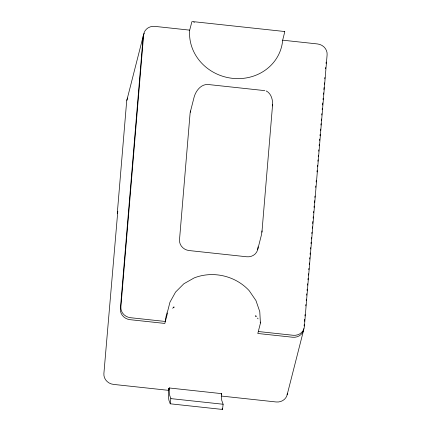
<?xml version="1.0" encoding="UTF-8"?>
<svg xmlns="http://www.w3.org/2000/svg" width="431" height="431" viewBox="0 0 431 431"><rect width="100%" height="100%" fill="white"/><g stroke="black" fill="none" stroke-linecap="round" stroke-linejoin="round"><path stroke-width="0.65" d="M272.489 105.945C273.055 100.466 271.53 93.549 266.153 90.93M284.789 31.705L282.671 40.185A46.839 43.245 14.3 0 1 232.573 78.345A46.839 43.245 14.3 0 1 189.694 30.138L154.896 26.383A10.533 9.724 14.3 0 0 143.625 34.959L120.885 306.872A10.533 9.724 14.3 0 0 130.528 317.712L165.326 321.472A46.839 43.245 14.3 0 1 167.848 310.471L169.949 302.212L175.568 292.067L183.848 283.776L194.165 277.925C213.016 270.496 235.579 275.792 249.237 290.736L255.955 300.558L259.78 311.661L260.41 323.261L257.808 333.481L292.606 337.241A10.533 9.724 14.3 0 0 303.871 328.659M257.733 249.447L261.482 234.733L262.032 230.871M127.732 98.02A10.533 9.724 14.3 0 0 126.628 101.651L117.286 213.329L117.787 211.368L103.887 373.558A10.533 9.724 14.3 0 0 113.531 384.404L168.677 390.362L168.85 388.358M258.04 246.85L257.927 248.186A10.533 9.724 14.3 0 1 246.661 256.768L189.155 250.556A10.533 9.724 14.3 0 1 179.511 239.717L190.071 113.472A10.533 9.724 14.3 0 1 190.637 110.999M261.929 232.185L272.591 104.647M304.097 325.981L304.211 324.64M304.491 321.289L304.658 319.279M304.938 315.934L305.051 314.592M305.778 305.886L305.891 304.55M306.225 300.531L306.339 299.189M306.673 295.17L306.786 293.834M307.066 290.483L307.179 289.142M307.513 285.128L307.626 283.787M307.96 279.767L308.073 278.426M308.354 275.08L308.467 273.739M308.801 269.72L308.914 268.384M309.248 264.365L309.361 263.023M309.7 259.004L309.808 257.668M310.088 254.317L310.201 252.981M310.541 248.962L310.649 247.62M310.988 243.601L311.096 242.265M311.376 238.914L311.489 237.573M311.828 233.559L311.936 232.217M312.276 228.198L312.389 226.857M312.669 223.511L312.836 221.502M313.116 218.151L313.229 216.815M313.563 212.795L313.676 211.454M314.01 207.435L314.124 206.099M314.404 202.748L314.571 200.738M314.851 197.393L314.964 196.051M315.691 187.345L315.804 186.003M316.138 181.99L316.252 180.648M316.979 171.942L317.092 170.601M317.426 166.581L317.539 165.245M317.879 161.226L317.986 159.885M318.267 156.539L318.38 155.198M318.714 151.179L318.827 149.843M319.166 145.823L319.274 144.482M319.613 140.463L319.727 139.127M320.007 135.776L320.114 134.434M320.454 130.415L320.567 129.079M320.901 125.06L321.014 123.719M321.294 120.373L321.407 119.031M321.741 115.012L321.855 113.676M322.189 109.657L322.302 108.316M322.582 104.97L322.749 102.961M323.029 99.609L323.142 98.268M323.476 94.254L323.589 92.913M323.87 89.562L324.037 87.552M324.317 84.207L324.43 82.865M324.764 78.846L324.877 77.51M325.604 68.804L325.717 67.462M326.057 63.443L326.165 62.107M173.51 307.578L173.564 307.007L174.243 307.077L172.594 308.224M256.036 316.494L256.084 315.923L255.405 315.848L256.116 316.575M221.566 393.384A40.81 2.397 -83.8 0 0 221.739 400.334L223.118 404.251L222.52 409.45L170.245 403.804L170.843 398.605L169.458 394.688A40.81 2.397 -83.8 0 1 169.286 387.738M126.822 100.391L143.324 35.665M189.694 30.138L191.908 21.674M190.265 112.211L194.015 97.503C195.582 91.243 200.63 84.325 207.694 84.46L264.806 90.629M168.677 390.362L169.286 387.981L221.561 393.627L221.259 394.818M287.181 394.645L303.677 329.914M167.551 312.922L164.825 323.433L130.027 319.673A10.533 9.724 14.3 0 1 120.384 308.833L143.124 36.921A10.533 9.724 14.3 0 1 144.234 33.295M284.18 31.511L284.487 31.501L192.409 21.55M282.671 40.185L317.469 43.946A10.533 9.724 14.3 0 1 327.113 54.785L304.372 326.698A10.533 9.724 14.3 0 1 293.107 335.28L258.304 331.52M221.62 396.078L276.104 401.967A10.533 9.724 14.3 0 0 287.375 393.384M170.843 398.605L223.118 404.251M193.767 22.105L194.349 22.477M257.474 318.083L258.088 318.838M222.105 408.346L222.52 409.45M170.245 403.804L169.006 400.491A46.079 2.71 -83.8 0 1 168.763 388.74M260.184 322.097L260.426 322.959"/></g></svg>
